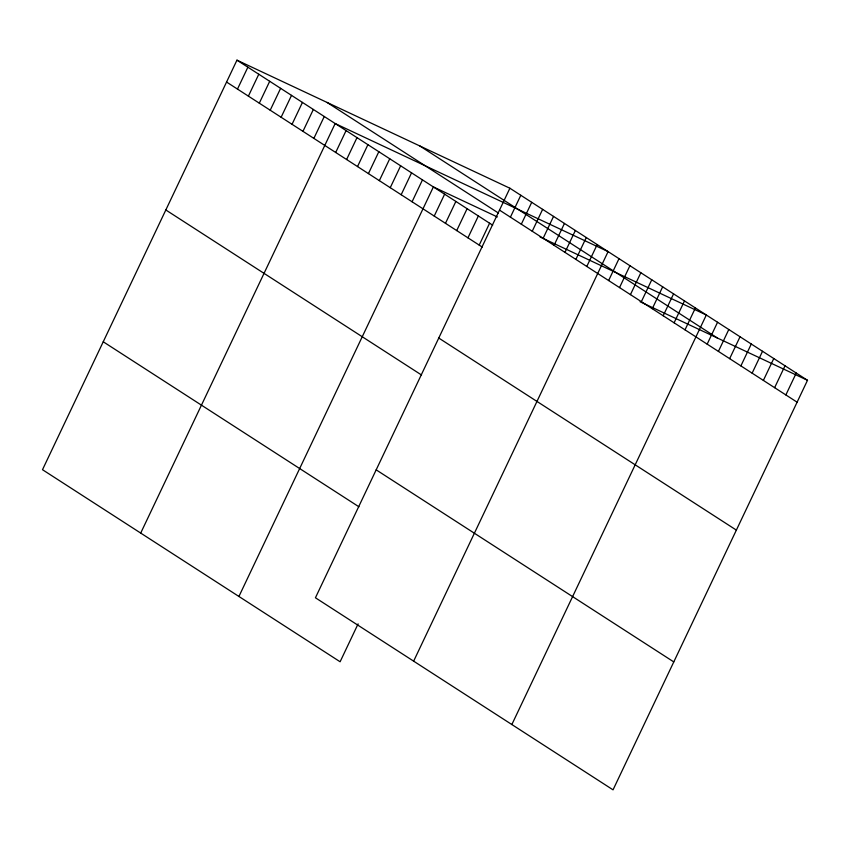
<?xml version="1.0" encoding="UTF-8"?>
<svg xmlns="http://www.w3.org/2000/svg" width="850" height="850" viewBox="0 0 850 850"><rect width="100%" height="100%" fill="white"/><g stroke="black" fill="none" stroke-linecap="round" stroke-linejoin="round"><path stroke-width="1.27" d="M509.894 188.232L315.435 597.773L613.041 789.841L807.5 380.301L509.894 188.232L236.959 60.159L42.5 469.699L340.106 661.768L358.105 623.868M237.479 89.091L247.871 67.203M248.391 96.124L258.783 74.248M259.303 103.169L269.694 81.292M270.215 110.213L280.617 88.326M281.127 117.257L291.529 95.37M292.049 124.302L302.441 102.414M302.961 131.346L313.353 109.459M313.873 138.38L324.264 116.503M140.707 533.077L335.176 123.547L608.101 251.611L413.642 661.151M335.697 152.469L346.088 130.581M346.609 159.513L357 137.626M357.521 166.558L367.912 144.67M368.433 173.602L378.824 151.714M379.344 180.646L389.736 158.759M390.256 187.68L400.647 165.803M401.168 194.724L411.559 172.837M412.08 201.769L422.471 179.881M238.924 596.466L433.383 186.926L497.377 216.952M434.233 216.07L444.624 194.183M445.474 223.327L455.866 201.439M456.716 230.584L467.107 208.696M467.957 237.841L478.359 215.953M479.209 245.097L489.6 223.21M510.414 217.154L520.806 195.277M521.326 224.198L531.717 202.311M532.238 231.242L542.629 209.355M543.15 238.287L553.541 216.399M554.062 245.331L564.453 223.444M564.974 252.376L575.365 230.488M575.886 259.409L586.277 237.532M586.798 266.454L597.189 244.577M608.621 280.543L619.013 258.655M619.533 287.587L629.924 265.699M630.445 294.631L640.836 272.744M641.357 301.676L651.759 279.788M652.269 308.709L662.671 286.832M663.191 315.754L673.582 293.866M674.103 322.798L684.494 300.911M685.015 329.842L695.406 307.955M511.849 724.54L706.318 314.999L540.101 237.001M707.168 344.144L717.559 322.256M718.409 351.401L728.801 329.513M729.651 358.647L740.042 336.77M740.892 365.904L751.283 344.027M752.133 373.161L762.524 351.284M763.374 380.418L773.776 358.53M774.626 387.674L785.018 365.787M785.867 394.931L796.259 373.044M640.103 301.75L807.5 380.301M419.826 145.966L717.432 338.034M499.502 210.12L797.109 402.188M327.027 102.425L498.355 212.989M236.959 60.159L492.66 225.186M226.567 82.046L482.269 247.074M438.759 338.045L736.366 530.113M165.824 209.971L421.526 374.999M376.178 469.848L673.784 661.916M103.243 341.774L358.944 506.802"/></g></svg>
